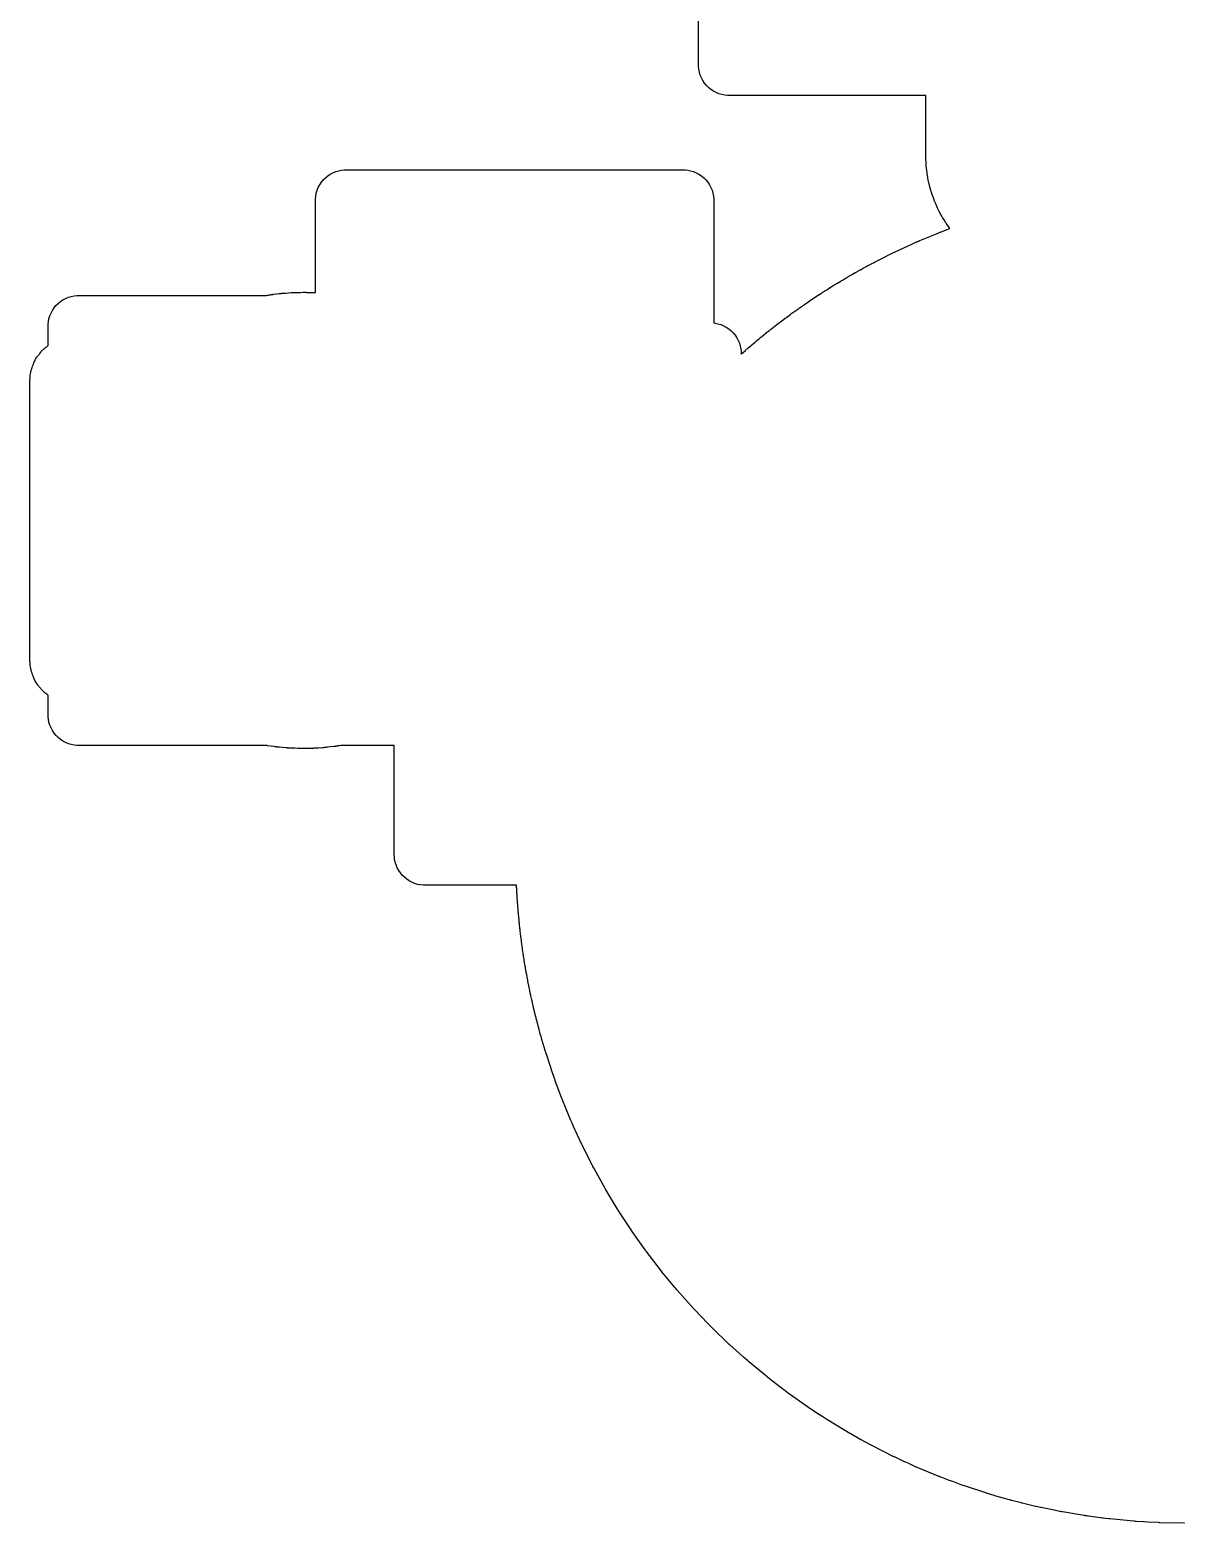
# Model space of a CAD drawing. Header units: metres. Extents: x -38 to 38, y -22 to 76.3.
# Drawn here: x -38.01 to -0.01, y -22.01 to 27.15 of the extents above; entities that cross this region are included whole.
import ezdxf

# ---------------------------------------------------------------- set-up
doc = ezdxf.new("R2010")
doc.units = ezdxf.units.M

msp = doc.modelspace()

# ---------------------------------------------------------------- linework, layer by layer
at = {"layer": 'CHANNEL'}
for p, q in [((-15.995, 25.988), (-15.995, 28.512)), ((-15.994, 25.939), (-15.995, 25.988)), ((-15.985, 25.852), (-15.994, 25.939)), ((-15.966, 25.754), (-15.985, 25.852)), ((-15.937, 25.659), (-15.966, 25.754)), ((-15.899, 25.568), (-15.937, 25.659)), ((-15.852, 25.48), (-15.899, 25.568)), ((-15.797, 25.398), (-15.852, 25.48)), ((-15.734, 25.321), (-15.797, 25.398)), ((-15.664, 25.251), (-15.734, 25.321)), ((-15.587, 25.188), (-15.664, 25.251)), ((-15.505, 25.133), (-15.587, 25.188)), ((-15.417, 25.086), (-15.505, 25.133)), ((-15.326, 25.048), (-15.417, 25.086)), ((-15.231, 25.019), (-15.326, 25.048)), ((-15.133, 25), (-15.231, 25.019)), ((-15.046, 24.991), (-15.133, 25)), ((-14.997, 24.99), (-15.046, 24.991)), ((-8.51, 24.99), (-14.997, 24.99)), ((-8.51, 22.994), (-8.51, 24.99)), ((-8.51, 22.98), (-8.51, 22.994)), ((-8.509, 22.967), (-8.51, 22.98)), ((-8.501, 22.733), (-8.509, 22.967)), ((-8.5, 22.714), (-8.501, 22.733)), ((-8.498, 22.692), (-8.5, 22.714)), ((-8.496, 22.673), (-8.498, 22.692)), ((-8.487, 22.592), (-8.496, 22.673)), ((-28.467, 22.05), (-28.412, 22.132)), ((-28.412, 22.132), (-28.349, 22.209)), ((-28.349, 22.209), (-28.279, 22.279)), ((-28.279, 22.279), (-28.202, 22.342)), ((-28.202, 22.342), (-28.12, 22.397)), ((-28.12, 22.397), (-28.032, 22.444)), ((-28.032, 22.444), (-27.941, 22.482)), ((-27.941, 22.482), (-27.846, 22.511)), ((-27.846, 22.511), (-27.748, 22.53)), ((-27.748, 22.53), (-27.661, 22.539)), ((-27.661, 22.539), (-27.612, 22.54)), ((-27.612, 22.54), (-16.488, 22.54)), ((-16.488, 22.54), (-16.439, 22.539)), ((-16.439, 22.539), (-16.352, 22.53)), ((-16.352, 22.53), (-16.254, 22.511)), ((-16.254, 22.511), (-16.159, 22.482)), ((-16.159, 22.482), (-16.068, 22.444)), ((-16.068, 22.444), (-15.98, 22.397)), ((-15.98, 22.397), (-15.898, 22.342)), ((-15.898, 22.342), (-15.821, 22.279)), ((-15.821, 22.279), (-15.751, 22.209)), ((-15.751, 22.209), (-15.688, 22.132)), ((-15.688, 22.132), (-15.633, 22.05)), ((-8.47, 22.439), (-8.487, 22.592)), ((-8.468, 22.42), (-8.47, 22.439)), ((-8.464, 22.396), (-8.468, 22.42)), ((-8.461, 22.376), (-8.464, 22.396)), ((-8.443, 22.283), (-8.461, 22.376)), ((-8.418, 22.148), (-8.443, 22.283)), ((-8.414, 22.129), (-8.418, 22.148)), ((-8.408, 22.102), (-8.414, 22.129)), ((-28.609, 21.591), (-28.6, 21.678)), ((-28.6, 21.678), (-28.581, 21.775)), ((-28.581, 21.775), (-28.552, 21.87)), ((-28.552, 21.87), (-28.514, 21.962)), ((-28.514, 21.962), (-28.467, 22.05)), ((-15.633, 22.05), (-15.586, 21.962)), ((-15.586, 21.962), (-15.548, 21.87)), ((-15.548, 21.87), (-15.519, 21.775)), ((-15.519, 21.775), (-15.5, 21.678)), ((-15.5, 21.678), (-15.491, 21.591)), ((-8.403, 22.083), (-8.408, 22.102)), ((-8.378, 21.987), (-8.403, 22.083)), ((-8.345, 21.862), (-8.378, 21.987)), ((-8.339, 21.843), (-8.345, 21.862)), ((-8.331, 21.814), (-8.339, 21.843)), ((-8.324, 21.795), (-8.331, 21.814)), ((-8.291, 21.699), (-8.324, 21.795)), ((-8.251, 21.582), (-8.291, 21.699)), ((-28.61, 21.541), (-28.609, 21.591)), ((-28.61, 18.5), (-28.61, 21.541)), ((-15.491, 21.591), (-15.49, 21.541)), ((-15.49, 21.541), (-15.49, 17.5)), ((-8.241, 21.555), (-8.251, 21.582)), ((-8.237, 21.546), (-8.241, 21.555)), ((-8.232, 21.533), (-8.237, 21.546)), ((-8.224, 21.513), (-8.232, 21.533)), ((-8.184, 21.42), (-8.224, 21.513)), ((-8.136, 21.31), (-8.184, 21.42)), ((-8.124, 21.284), (-8.136, 21.31)), ((-8.12, 21.274), (-8.124, 21.284)), ((-8.112, 21.259), (-8.12, 21.274)), ((-8.103, 21.24), (-8.112, 21.259)), ((-8.056, 21.15), (-8.103, 21.24)), ((-8.002, 21.047), (-8.056, 21.15)), ((-7.988, 21.022), (-8.002, 21.047)), ((-7.983, 21.012), (-7.988, 21.022)), ((-7.973, 20.995), (-7.983, 21.012)), ((-7.962, 20.977), (-7.973, 20.995)), ((-7.908, 20.891), (-7.962, 20.977)), ((-7.848, 20.794), (-7.908, 20.891)), ((-7.833, 20.77), (-7.848, 20.794)), ((-7.825, 20.759), (-7.833, 20.77)), ((-7.818, 20.748), (-7.825, 20.759)), ((-7.802, 20.725), (-7.818, 20.748)), ((-7.742, 20.644), (-7.802, 20.725)), ((-8.945, 20.11), (-8.816, 20.167)), ((-8.816, 20.167), (-8.809, 20.17)), ((-8.809, 20.17), (-8.801, 20.174)), ((-8.801, 20.174), (-8.765, 20.189)), ((-8.765, 20.189), (-8.734, 20.203)), ((-8.734, 20.203), (-8.722, 20.208)), ((-8.722, 20.208), (-8.709, 20.214)), ((-8.709, 20.214), (-8.219, 20.415)), ((-8.219, 20.415), (-8.083, 20.472)), ((-8.083, 20.472), (-8.074, 20.476)), ((-8.074, 20.476), (-8.04, 20.489)), ((-8.04, 20.489), (-8.033, 20.492)), ((-8.033, 20.492), (-8.025, 20.495)), ((-8.025, 20.495), (-7.838, 20.564)), ((-7.838, 20.564), (-7.717, 20.609)), ((-7.717, 20.609), (-7.742, 20.644)), ((-10.065, 19.572), (-9.809, 19.704)), ((-9.809, 19.704), (-9.8, 19.708)), ((-9.8, 19.708), (-9.553, 19.829)), ((-9.553, 19.829), (-9.546, 19.832)), ((-9.546, 19.832), (-9.539, 19.836)), ((-9.539, 19.836), (-8.954, 20.106)), ((-8.954, 20.106), (-8.945, 20.11)), ((-10.819, 19.167), (-10.808, 19.173)), ((-10.808, 19.173), (-10.741, 19.211)), ((-10.741, 19.211), (-10.735, 19.215)), ((-10.735, 19.215), (-10.683, 19.243)), ((-10.683, 19.243), (-10.665, 19.253)), ((-10.665, 19.253), (-10.66, 19.256)), ((-10.66, 19.256), (-10.643, 19.266)), ((-10.643, 19.266), (-10.606, 19.286)), ((-10.606, 19.286), (-10.597, 19.291)), ((-10.597, 19.291), (-10.57, 19.306)), ((-10.57, 19.306), (-10.553, 19.315)), ((-10.553, 19.315), (-10.548, 19.318)), ((-10.548, 19.318), (-10.538, 19.323)), ((-10.538, 19.323), (-10.509, 19.339)), ((-10.509, 19.339), (-10.508, 19.34)), ((-10.508, 19.34), (-10.486, 19.352)), ((-10.486, 19.352), (-10.478, 19.356)), ((-10.478, 19.356), (-10.47, 19.36)), ((-10.47, 19.36), (-10.462, 19.365)), ((-10.462, 19.365), (-10.457, 19.367)), ((-10.457, 19.367), (-10.448, 19.372)), ((-10.448, 19.372), (-10.445, 19.374)), ((-10.445, 19.374), (-10.437, 19.378)), ((-10.437, 19.378), (-10.435, 19.379)), ((-10.435, 19.379), (-10.429, 19.382)), ((-10.429, 19.382), (-10.418, 19.388)), ((-10.418, 19.388), (-10.414, 19.39)), ((-10.414, 19.39), (-10.3, 19.451)), ((-10.3, 19.451), (-10.293, 19.455)), ((-10.293, 19.455), (-10.234, 19.485)), ((-10.234, 19.485), (-10.205, 19.501)), ((-10.205, 19.501), (-10.194, 19.507)), ((-10.194, 19.507), (-10.181, 19.514)), ((-10.181, 19.514), (-10.065, 19.572)), ((-11.68, 18.655), (-11.624, 18.69)), ((-11.624, 18.69), (-11.614, 18.696)), ((-11.614, 18.696), (-11.61, 18.699)), ((-11.61, 18.699), (-11.602, 18.704)), ((-11.602, 18.704), (-11.539, 18.743)), ((-11.539, 18.743), (-11.496, 18.769)), ((-11.496, 18.769), (-11.472, 18.784)), ((-11.472, 18.784), (-11.444, 18.801)), ((-11.444, 18.801), (-11.312, 18.88)), ((-11.312, 18.88), (-11.296, 18.89)), ((-11.296, 18.89), (-11.286, 18.896)), ((-11.286, 18.896), (-11.258, 18.913)), ((-11.258, 18.913), (-11.185, 18.956)), ((-11.185, 18.956), (-11.13, 18.988)), ((-11.13, 18.988), (-11.106, 19.003)), ((-11.106, 19.003), (-11.08, 19.018)), ((-11.08, 19.018), (-11.062, 19.028)), ((-11.062, 19.028), (-11.033, 19.045)), ((-11.033, 19.045), (-11.01, 19.058)), ((-11.01, 19.058), (-11.007, 19.06)), ((-11.007, 19.06), (-11.003, 19.063)), ((-11.003, 19.063), (-10.979, 19.076)), ((-10.979, 19.076), (-10.957, 19.089)), ((-10.957, 19.089), (-10.925, 19.107)), ((-10.925, 19.107), (-10.907, 19.118)), ((-10.907, 19.118), (-10.895, 19.124)), ((-10.895, 19.124), (-10.881, 19.132)), ((-10.881, 19.132), (-10.837, 19.157)), ((-10.837, 19.157), (-10.819, 19.167)), ((-37.08, 18.145), (-37.003, 18.208)), ((-37.003, 18.208), (-36.921, 18.263)), ((-36.921, 18.263), (-36.833, 18.31)), ((-36.833, 18.31), (-36.742, 18.348)), ((-36.742, 18.348), (-36.647, 18.377)), ((-36.647, 18.377), (-36.55, 18.396)), ((-36.55, 18.396), (-36.463, 18.405)), ((-36.463, 18.405), (-36.413, 18.406)), ((-36.413, 18.406), (-33.901, 18.41)), ((-33.901, 18.41), (-30.217, 18.41)), ((-30.217, 18.41), (-30.187, 18.415)), ((-30.187, 18.415), (-30.167, 18.419)), ((-30.167, 18.419), (-30.15, 18.421)), ((-30.15, 18.421), (-30.133, 18.424)), ((-30.133, 18.424), (-30.116, 18.426)), ((-30.116, 18.426), (-30.099, 18.429)), ((-30.099, 18.429), (-30.082, 18.431)), ((-30.082, 18.431), (-30.065, 18.434)), ((-30.065, 18.434), (-30.048, 18.436)), ((-30.048, 18.436), (-30.031, 18.439)), ((-30.031, 18.439), (-30.014, 18.441)), ((-30.014, 18.441), (-29.997, 18.444)), ((-29.997, 18.444), (-29.977, 18.446)), ((-29.977, 18.446), (-29.888, 18.456)), ((-29.888, 18.456), (-29.797, 18.467)), ((-29.797, 18.467), (-29.777, 18.47)), ((-29.777, 18.47), (-29.76, 18.471)), ((-29.76, 18.471), (-29.743, 18.473)), ((-29.743, 18.473), (-29.726, 18.475)), ((-29.726, 18.475), (-29.709, 18.477)), ((-29.709, 18.477), (-29.692, 18.478)), ((-29.692, 18.478), (-29.675, 18.48)), ((-29.675, 18.48), (-29.657, 18.481)), ((-29.657, 18.481), (-29.64, 18.483)), ((-29.64, 18.483), (-29.623, 18.484)), ((-29.623, 18.484), (-29.606, 18.486)), ((-29.606, 18.486), (-29.586, 18.487)), ((-29.586, 18.487), (-29.496, 18.492)), ((-29.496, 18.492), (-29.405, 18.499)), ((-29.405, 18.499), (-29.385, 18.5)), ((-29.385, 18.5), (-29.368, 18.501)), ((-29.368, 18.501), (-29.35, 18.502)), ((-29.35, 18.502), (-29.333, 18.502)), ((-29.333, 18.502), (-29.316, 18.503)), ((-29.316, 18.503), (-29.299, 18.504)), ((-29.299, 18.504), (-29.282, 18.505)), ((-29.282, 18.505), (-29.265, 18.505)), ((-29.265, 18.505), (-29.248, 18.506)), ((-29.248, 18.506), (-29.23, 18.506)), ((-29.23, 18.506), (-29.213, 18.507)), ((-29.213, 18.507), (-29.193, 18.507)), ((-29.193, 18.507), (-29.103, 18.508)), ((-29.103, 18.508), (-29.012, 18.51)), ((-29.012, 18.51), (-28.991, 18.51)), ((-28.991, 18.51), (-28.974, 18.51)), ((-28.974, 18.51), (-28.957, 18.51)), ((-28.957, 18.51), (-28.94, 18.51)), ((-28.94, 18.51), (-28.923, 18.51)), ((-28.923, 18.51), (-28.906, 18.509)), ((-28.906, 18.509), (-28.888, 18.509)), ((-28.888, 18.509), (-28.871, 18.509)), ((-28.871, 18.509), (-28.854, 18.509)), ((-28.854, 18.509), (-28.837, 18.508)), ((-28.837, 18.508), (-28.82, 18.508)), ((-28.82, 18.508), (-28.8, 18.507)), ((-28.8, 18.507), (-28.71, 18.503)), ((-28.71, 18.503), (-28.618, 18.5)), ((-28.618, 18.5), (-28.61, 18.5)), ((-12.401, 18.184), (-12.346, 18.221)), ((-12.346, 18.221), (-12.333, 18.23)), ((-12.333, 18.23), (-12.326, 18.235)), ((-12.326, 18.235), (-12.31, 18.246)), ((-12.31, 18.246), (-12.258, 18.28)), ((-12.258, 18.28), (-12.044, 18.422)), ((-12.044, 18.422), (-12.027, 18.433)), ((-12.027, 18.433), (-12.019, 18.439)), ((-12.019, 18.439), (-12.012, 18.443)), ((-12.012, 18.443), (-11.967, 18.472)), ((-11.967, 18.472), (-11.832, 18.559)), ((-11.832, 18.559), (-11.775, 18.595)), ((-11.775, 18.595), (-11.74, 18.617)), ((-11.74, 18.617), (-11.725, 18.627)), ((-11.725, 18.627), (-11.68, 18.655)), ((-37.381, 17.642), (-37.352, 17.736)), ((-37.352, 17.736), (-37.314, 17.828)), ((-37.314, 17.828), (-37.268, 17.915)), ((-37.268, 17.915), (-37.213, 17.998)), ((-37.213, 17.998), (-37.15, 18.075)), ((-37.15, 18.075), (-37.08, 18.145)), ((-13.089, 17.695), (-12.969, 17.784)), ((-12.969, 17.784), (-12.964, 17.787)), ((-12.964, 17.787), (-12.962, 17.789)), ((-12.962, 17.789), (-12.95, 17.797)), ((-12.95, 17.797), (-12.943, 17.802)), ((-12.943, 17.802), (-12.918, 17.82)), ((-12.918, 17.82), (-12.697, 17.978)), ((-12.697, 17.978), (-12.668, 17.999)), ((-12.668, 17.999), (-12.652, 18.01)), ((-12.652, 18.01), (-12.645, 18.015)), ((-12.645, 18.015), (-12.601, 18.045)), ((-12.601, 18.045), (-12.477, 18.132)), ((-12.477, 18.132), (-12.43, 18.164)), ((-12.43, 18.164), (-12.401, 18.184)), ((-37.41, 17.408), (-37.409, 17.457)), ((-37.41, 16.754), (-37.41, 17.408)), ((-37.409, 17.457), (-37.4, 17.544)), ((-37.4, 17.544), (-37.381, 17.642)), ((-15.49, 17.5), (-15.452, 17.496)), ((-15.452, 17.496), (-15.355, 17.477)), ((-15.355, 17.477), (-15.26, 17.448)), ((-15.26, 17.448), (-15.168, 17.41)), ((-15.168, 17.41), (-15.081, 17.363)), ((-15.081, 17.363), (-14.999, 17.308)), ((-14.999, 17.308), (-14.922, 17.245)), ((-14.922, 17.245), (-14.852, 17.175)), ((-13.741, 17.194), (-13.724, 17.207)), ((-13.724, 17.207), (-13.66, 17.258)), ((-13.66, 17.258), (-13.614, 17.295)), ((-13.614, 17.295), (-13.604, 17.302)), ((-13.604, 17.302), (-13.582, 17.32)), ((-13.582, 17.32), (-13.362, 17.49)), ((-13.362, 17.49), (-13.32, 17.521)), ((-13.32, 17.521), (-13.299, 17.538)), ((-13.299, 17.538), (-13.293, 17.543)), ((-13.293, 17.543), (-13.206, 17.608)), ((-13.206, 17.608), (-13.14, 17.657)), ((-13.14, 17.657), (-13.115, 17.675)), ((-13.115, 17.675), (-13.089, 17.695)), ((-37.479, 16.703), (-37.456, 16.72)), ((-37.456, 16.72), (-37.418, 16.748)), ((-37.418, 16.748), (-37.41, 16.754)), ((-14.852, 17.175), (-14.789, 17.099)), ((-14.789, 17.099), (-14.734, 17.016)), ((-14.734, 17.016), (-14.687, 16.929)), ((-14.687, 16.929), (-14.649, 16.837)), ((-14.649, 16.837), (-14.62, 16.742)), ((-14.62, 16.742), (-14.601, 16.645)), ((-14.357, 16.683), (-14.317, 16.717)), ((-14.317, 16.717), (-14.276, 16.752)), ((-14.276, 16.752), (-14.249, 16.775)), ((-14.249, 16.775), (-14.244, 16.78)), ((-14.244, 16.78), (-14.231, 16.79)), ((-14.231, 16.79), (-14.19, 16.825)), ((-14.19, 16.825), (-14.134, 16.872)), ((-14.134, 16.872), (-14.075, 16.921)), ((-14.075, 16.921), (-14.02, 16.967)), ((-14.02, 16.967), (-13.988, 16.993)), ((-13.988, 16.993), (-13.968, 17.01)), ((-13.968, 17.01), (-13.962, 17.014)), ((-13.962, 17.014), (-13.945, 17.029)), ((-13.945, 17.029), (-13.924, 17.046)), ((-13.924, 17.046), (-13.835, 17.118)), ((-13.835, 17.118), (-13.803, 17.144)), ((-13.803, 17.144), (-13.789, 17.155)), ((-13.789, 17.155), (-13.77, 17.17)), ((-13.77, 17.17), (-13.741, 17.194)), ((-37.869, 16.213), (-37.832, 16.287)), ((-37.832, 16.287), (-37.808, 16.328)), ((-37.808, 16.328), (-37.781, 16.37)), ((-37.781, 16.37), (-37.765, 16.394)), ((-37.765, 16.394), (-37.748, 16.418)), ((-37.748, 16.418), (-37.72, 16.456)), ((-37.72, 16.456), (-37.702, 16.479)), ((-37.702, 16.479), (-37.684, 16.501)), ((-37.684, 16.501), (-37.653, 16.538)), ((-37.653, 16.538), (-37.634, 16.559)), ((-37.634, 16.559), (-37.614, 16.58)), ((-37.614, 16.58), (-37.58, 16.614)), ((-37.58, 16.614), (-37.559, 16.634)), ((-37.559, 16.634), (-37.538, 16.653)), ((-37.538, 16.653), (-37.501, 16.684)), ((-37.501, 16.684), (-37.479, 16.703)), ((-14.601, 16.645), (-14.592, 16.558)), ((-14.592, 16.558), (-14.591, 16.508)), ((-14.591, 16.508), (-14.591, 16.478)), ((-14.591, 16.478), (-14.586, 16.483)), ((-14.586, 16.483), (-14.577, 16.491)), ((-14.577, 16.491), (-14.568, 16.499)), ((-14.568, 16.499), (-14.53, 16.532)), ((-14.53, 16.532), (-14.453, 16.599)), ((-14.453, 16.599), (-14.432, 16.618)), ((-14.432, 16.618), (-14.414, 16.634)), ((-14.414, 16.634), (-14.394, 16.651)), ((-14.394, 16.651), (-14.376, 16.666)), ((-14.376, 16.666), (-14.357, 16.683)), ((-38.004, 15.705), (-37.998, 15.777)), ((-37.998, 15.777), (-37.99, 15.824)), ((-37.99, 15.824), (-37.981, 15.873)), ((-37.981, 15.873), (-37.975, 15.901)), ((-37.975, 15.901), (-37.968, 15.929)), ((-37.968, 15.929), (-37.955, 15.975)), ((-37.955, 15.975), (-37.947, 16.003)), ((-37.947, 16.003), (-37.938, 16.031)), ((-37.938, 16.031), (-37.922, 16.076)), ((-37.922, 16.076), (-37.912, 16.103)), ((-37.912, 16.103), (-37.905, 16.12)), ((-37.905, 16.12), (-37.904, 16.125)), ((-37.904, 16.125), (-37.869, 16.213)), ((-38.009, 15.592), (-38.008, 15.635)), ((-38.009, 15.03), (-38.009, 15.592)), ((-38.008, 15.635), (-38.005, 15.661)), ((-38.005, 15.662), (-38.004, 15.705)), ((-38.005, 15.661), (-38.005, 15.662)), ((-38.01, 15.004), (-38.009, 15.021)), ((-38.01, 14.989), (-38.01, 15.004)), ((-38.01, 7.01), (-38.01, 14.989)), ((-38.009, 15.021), (-38.009, 15.03)), ((-38.01, 6.993), (-38.01, 7.01)), ((-38.009, 6.979), (-38.01, 6.993)), ((-38.009, 6.968), (-38.009, 6.979)), ((-38.009, 6.408), (-38.009, 6.968)), ((-38.008, 6.365), (-38.009, 6.408)), ((-38.005, 6.339), (-38.008, 6.365)), ((-38.004, 6.295), (-38.005, 6.339)), ((-37.998, 6.223), (-38.004, 6.295)), ((-37.99, 6.176), (-37.998, 6.223)), ((-37.981, 6.127), (-37.99, 6.176)), ((-37.975, 6.099), (-37.981, 6.127)), ((-37.968, 6.071), (-37.975, 6.099)), ((-37.955, 6.025), (-37.968, 6.071)), ((-37.947, 5.997), (-37.955, 6.025)), ((-37.938, 5.969), (-37.947, 5.997)), ((-37.922, 5.924), (-37.938, 5.969)), ((-37.912, 5.897), (-37.922, 5.924)), ((-37.905, 5.88), (-37.912, 5.897)), ((-37.904, 5.875), (-37.905, 5.88)), ((-37.869, 5.787), (-37.904, 5.875)), ((-37.832, 5.713), (-37.869, 5.787)), ((-37.808, 5.672), (-37.832, 5.713)), ((-37.781, 5.63), (-37.808, 5.672)), ((-37.765, 5.606), (-37.781, 5.63)), ((-37.748, 5.582), (-37.765, 5.606)), ((-37.72, 5.544), (-37.748, 5.582)), ((-37.702, 5.521), (-37.72, 5.544)), ((-37.684, 5.499), (-37.702, 5.521)), ((-37.653, 5.462), (-37.684, 5.499)), ((-37.634, 5.441), (-37.653, 5.462)), ((-37.614, 5.42), (-37.634, 5.441)), ((-37.58, 5.386), (-37.614, 5.42)), ((-37.559, 5.366), (-37.58, 5.386)), ((-37.538, 5.347), (-37.559, 5.366)), ((-37.501, 5.316), (-37.538, 5.347)), ((-37.479, 5.297), (-37.501, 5.316)), ((-37.456, 5.28), (-37.479, 5.297)), ((-37.418, 5.252), (-37.456, 5.28)), ((-37.41, 5.246), (-37.418, 5.252)), ((-37.41, 4.588), (-37.41, 5.246)), ((-37.409, 4.539), (-37.41, 4.588)), ((-37.4, 4.452), (-37.409, 4.539)), ((-37.381, 4.354), (-37.4, 4.452)), ((-37.352, 4.259), (-37.381, 4.354)), ((-37.314, 4.168), (-37.352, 4.259)), ((-37.267, 4.08), (-37.314, 4.168)), ((-37.212, 3.998), (-37.267, 4.08)), ((-37.149, 3.921), (-37.212, 3.998)), ((-37.079, 3.851), (-37.149, 3.921)), ((-37.002, 3.788), (-37.079, 3.851)), ((-36.92, 3.733), (-37.002, 3.788)), ((-36.832, 3.686), (-36.92, 3.733)), ((-36.741, 3.648), (-36.832, 3.686)), ((-36.646, 3.619), (-36.741, 3.648)), ((-36.548, 3.6), (-36.646, 3.619)), ((-36.461, 3.591), (-36.548, 3.6)), ((-36.412, 3.59), (-36.461, 3.591)), ((-30.213, 3.589), (-36.412, 3.59)), ((-30.201, 3.587), (-30.213, 3.589)), ((-30.181, 3.584), (-30.201, 3.587)), ((-30.074, 3.569), (-30.181, 3.584)), ((-29.968, 3.553), (-30.074, 3.569)), ((-29.948, 3.55), (-29.968, 3.553)), ((-29.93, 3.548), (-29.948, 3.55)), ((-29.913, 3.546), (-29.93, 3.548)), ((-29.896, 3.544), (-29.913, 3.546)), ((-29.879, 3.542), (-29.896, 3.544)), ((-29.862, 3.54), (-29.879, 3.542)), ((-29.845, 3.538), (-29.862, 3.54)), ((-29.828, 3.536), (-29.845, 3.538)), ((-29.811, 3.534), (-29.828, 3.536)), ((-29.791, 3.532), (-29.811, 3.534)), ((-29.683, 3.523), (-29.791, 3.532)), ((-29.576, 3.512), (-29.683, 3.523)), ((-29.556, 3.511), (-29.576, 3.512)), ((-29.539, 3.509), (-29.556, 3.511)), ((-29.522, 3.508), (-29.539, 3.509)), ((-29.505, 3.507), (-29.522, 3.508)), ((-29.488, 3.506), (-29.505, 3.507)), ((-29.47, 3.505), (-29.488, 3.506)), ((-29.453, 3.504), (-29.47, 3.505)), ((-29.436, 3.503), (-29.453, 3.504)), ((-29.419, 3.502), (-29.436, 3.503)), ((-29.399, 3.501), (-29.419, 3.502)), ((-29.291, 3.498), (-29.399, 3.501)), ((-29.183, 3.492), (-29.291, 3.498)), ((-29.163, 3.492), (-29.183, 3.492)), ((-29.146, 3.492), (-29.163, 3.492)), ((-29.129, 3.491), (-29.146, 3.492)), ((-29.112, 3.491), (-29.129, 3.491)), ((-29.094, 3.491), (-29.112, 3.491)), ((-29.077, 3.491), (-29.094, 3.491)), ((-29.06, 3.49), (-29.077, 3.491)), ((-29.043, 3.49), (-29.06, 3.49)), ((-29.026, 3.49), (-29.043, 3.49)), ((-29.006, 3.49), (-29.026, 3.49)), ((-28.897, 3.493), (-29.006, 3.49)), ((-28.79, 3.493), (-28.897, 3.493)), ((-28.77, 3.493), (-28.79, 3.493)), ((-28.752, 3.494), (-28.77, 3.493)), ((-28.735, 3.495), (-28.752, 3.494)), ((-28.718, 3.495), (-28.735, 3.495)), ((-28.701, 3.496), (-28.718, 3.495)), ((-28.684, 3.497), (-28.701, 3.496)), ((-28.667, 3.497), (-28.684, 3.497)), ((-28.65, 3.498), (-28.667, 3.497)), ((-28.632, 3.499), (-28.65, 3.498)), ((-28.612, 3.5), (-28.632, 3.499)), ((-28.504, 3.508), (-28.612, 3.5)), ((-28.397, 3.514), (-28.504, 3.508)), ((-28.377, 3.516), (-28.397, 3.514)), ((-28.36, 3.517), (-28.377, 3.516)), ((-28.343, 3.519), (-28.36, 3.517)), ((-28.325, 3.52), (-28.343, 3.519)), ((-28.308, 3.522), (-28.325, 3.52)), ((-28.291, 3.524), (-28.308, 3.522)), ((-28.274, 3.525), (-28.291, 3.524)), ((-28.257, 3.527), (-28.274, 3.525)), ((-28.24, 3.528), (-28.257, 3.527)), ((-28.22, 3.531), (-28.24, 3.528)), ((-28.112, 3.545), (-28.22, 3.531)), ((-28.006, 3.556), (-28.112, 3.545)), ((-27.986, 3.559), (-28.006, 3.556)), ((-27.969, 3.561), (-27.986, 3.559)), ((-27.952, 3.563), (-27.969, 3.561)), ((-27.935, 3.566), (-27.952, 3.563)), ((-27.918, 3.568), (-27.935, 3.566)), ((-27.901, 3.571), (-27.918, 3.568)), ((-27.884, 3.573), (-27.901, 3.571)), ((-27.867, 3.576), (-27.884, 3.573)), ((-27.85, 3.579), (-27.867, 3.576)), ((-27.83, 3.582), (-27.85, 3.579)), ((-27.785, 3.59), (-27.83, 3.582)), ((-26.01, 3.59), (-27.785, 3.59)), ((-26.01, -0.012), (-26.01, 3.59)), ((-26.009, -0.061), (-26.01, -0.012)), ((-26, -0.148), (-26.009, -0.061)), ((-25.981, -0.246), (-26, -0.148)), ((-25.952, -0.341), (-25.981, -0.246)), ((-25.914, -0.432), (-25.952, -0.341)), ((-25.867, -0.52), (-25.914, -0.432)), ((-25.812, -0.602), (-25.867, -0.52)), ((-25.749, -0.679), (-25.812, -0.602)), ((-25.679, -0.749), (-25.749, -0.679)), ((-25.602, -0.812), (-25.679, -0.749)), ((-25.52, -0.867), (-25.602, -0.812)), ((-25.432, -0.914), (-25.52, -0.867)), ((-25.341, -0.952), (-25.432, -0.914)), ((-25.246, -0.981), (-25.341, -0.952)), ((-25.148, -1), (-25.246, -0.981)), ((-25.061, -1.009), (-25.148, -1)), ((-25.012, -1.01), (-25.061, -1.009)), ((-21.987, -1.01), (-25.012, -1.01)), ((-21.985, -1.046), (-21.987, -1.01)), ((-21.983, -1.088), (-21.985, -1.046)), ((-21.982, -1.118), (-21.983, -1.088)), ((-21.98, -1.14), (-21.982, -1.118)), ((-21.979, -1.163), (-21.98, -1.14)), ((-21.978, -1.195), (-21.979, -1.163)), ((-21.973, -1.266), (-21.978, -1.195)), ((-21.971, -1.307), (-21.973, -1.266)), ((-21.97, -1.327), (-21.971, -1.307)), ((-21.969, -1.339), (-21.97, -1.327)), ((-21.968, -1.353), (-21.969, -1.339)), ((-21.962, -1.448), (-21.968, -1.353)), ((-21.959, -1.502), (-21.962, -1.448)), ((-21.958, -1.512), (-21.959, -1.502)), ((-21.958, -1.519), (-21.958, -1.512)), ((-21.957, -1.527), (-21.958, -1.519)), ((-21.955, -1.548), (-21.957, -1.527)), ((-21.951, -1.614), (-21.955, -1.548)), ((-21.948, -1.644), (-21.951, -1.614)), ((-21.947, -1.665), (-21.948, -1.644)), ((-21.945, -1.692), (-21.947, -1.665)), ((-21.943, -1.711), (-21.945, -1.692)), ((-21.942, -1.725), (-21.943, -1.711)), ((-21.941, -1.737), (-21.942, -1.725)), ((-21.937, -1.783), (-21.941, -1.737)), ((-21.93, -1.873), (-21.937, -1.783)), ((-21.929, -1.888), (-21.93, -1.873)), ((-21.928, -1.899), (-21.929, -1.888)), ((-21.925, -1.932), (-21.928, -1.899)), ((-21.923, -1.952), (-21.925, -1.932)), ((-21.923, -1.959), (-21.923, -1.952)), ((-21.919, -1.994), (-21.923, -1.959)), ((-21.916, -2.029), (-21.919, -1.994)), ((-21.913, -2.06), (-21.916, -2.029)), ((-21.912, -2.07), (-21.913, -2.06)), ((-21.905, -2.146), (-21.912, -2.07)), ((-21.901, -2.186), (-21.905, -2.146)), ((-21.9, -2.193), (-21.901, -2.186)), ((-21.898, -2.213), (-21.9, -2.193)), ((-21.895, -2.244), (-21.898, -2.213)), ((-21.894, -2.26), (-21.895, -2.244)), ((-21.888, -2.31), (-21.894, -2.26)), ((-21.876, -2.427), (-21.888, -2.31)), ((-21.875, -2.431), (-21.876, -2.427)), ((-21.875, -2.438), (-21.875, -2.431)), ((-21.874, -2.447), (-21.875, -2.438)), ((-21.872, -2.459), (-21.874, -2.447)), ((-21.867, -2.506), (-21.872, -2.459)), ((-21.856, -2.603), (-21.867, -2.506)), ((-21.851, -2.639), (-21.856, -2.603)), ((-21.849, -2.659), (-21.851, -2.639)), ((-21.848, -2.666), (-21.849, -2.659)), ((-21.846, -2.681), (-21.848, -2.666)), ((-21.843, -2.706), (-21.846, -2.681)), ((-21.836, -2.762), (-21.843, -2.706)), ((-21.827, -2.83), (-21.836, -2.762)), ((-21.823, -2.866), (-21.827, -2.83)), ((-21.821, -2.876), (-21.823, -2.866)), ((-21.819, -2.894), (-21.821, -2.876)), ((-21.815, -2.921), (-21.819, -2.894)), ((-21.814, -2.933), (-21.815, -2.921)), ((-21.812, -2.944), (-21.814, -2.933)), ((-21.808, -2.977), (-21.812, -2.944)), ((-21.805, -2.998), (-21.808, -2.977)), ((-21.799, -3.038), (-21.805, -2.998)), ((-21.797, -3.054), (-21.799, -3.038)), ((-21.794, -3.075), (-21.797, -3.054)), ((-21.792, -3.087), (-21.794, -3.075)), ((-21.785, -3.14), (-21.792, -3.087)), ((-21.779, -3.183), (-21.785, -3.14)), ((-21.775, -3.206), (-21.779, -3.183)), ((-21.769, -3.248), (-21.775, -3.206)), ((-21.766, -3.266), (-21.769, -3.248)), ((-21.764, -3.279), (-21.766, -3.266)), ((-21.763, -3.287), (-21.764, -3.279)), ((-21.762, -3.295), (-21.763, -3.287)), ((-21.756, -3.332), (-21.762, -3.295)), ((-21.745, -3.407), (-21.756, -3.332)), ((-21.74, -3.437), (-21.745, -3.407)), ((-21.736, -3.462), (-21.74, -3.437)), ((-21.731, -3.492), (-21.736, -3.462)), ((-21.73, -3.503), (-21.731, -3.492)), ((-21.725, -3.528), (-21.73, -3.503)), ((-21.719, -3.568), (-21.725, -3.528)), ((-21.705, -3.653), (-21.719, -3.568)), ((-21.7, -3.68), (-21.705, -3.653)), ((-21.697, -3.698), (-21.7, -3.68)), ((-21.695, -3.708), (-21.697, -3.698)), ((-21.694, -3.714), (-21.695, -3.708)), ((-21.693, -3.724), (-21.694, -3.714)), ((-21.666, -3.875), (-21.693, -3.724)), ((-21.662, -3.899), (-21.666, -3.875)), ((-21.66, -3.907), (-21.662, -3.899)), ((-21.657, -3.928), (-21.66, -3.907)), ((-21.652, -3.953), (-21.657, -3.928)), ((-21.639, -4.024), (-21.652, -3.953)), ((-21.631, -4.067), (-21.639, -4.024)), ((-21.626, -4.092), (-21.631, -4.067)), ((-21.624, -4.105), (-21.626, -4.092)), ((-21.619, -4.128), (-21.624, -4.105)), ((-21.613, -4.159), (-21.619, -4.128)), ((-21.612, -4.168), (-21.613, -4.159)), ((-21.59, -4.279), (-21.612, -4.168)), ((-21.589, -4.283), (-21.59, -4.279)), ((-21.587, -4.295), (-21.589, -4.283)), ((-21.584, -4.308), (-21.587, -4.295)), ((-21.569, -4.386), (-21.584, -4.308)), ((-21.567, -4.392), (-21.569, -4.386)), ((-21.566, -4.398), (-21.567, -4.392)), ((-21.561, -4.422), (-21.566, -4.398)), ((-21.566, -4.398), (-21.566, -4.398)), ((-21.553, -4.464), (-21.561, -4.422)), ((-21.55, -4.477), (-21.553, -4.464)), ((-21.548, -4.486), (-21.55, -4.477)), ((-21.547, -4.492), (-21.548, -4.486)), ((-21.533, -4.556), (-21.547, -4.492)), ((-21.524, -4.602), (-21.533, -4.556)), ((-21.519, -4.62), (-21.524, -4.602)), ((-21.515, -4.64), (-21.519, -4.62)), ((-21.513, -4.653), (-21.515, -4.64)), ((-21.494, -4.736), (-21.513, -4.653)), ((-21.484, -4.784), (-21.494, -4.736)), ((-21.48, -4.803), (-21.484, -4.784)), ((-21.476, -4.819), (-21.48, -4.803)), ((-21.464, -4.871), (-21.476, -4.819)), ((-21.458, -4.898), (-21.464, -4.871)), ((-21.452, -4.924), (-21.458, -4.898)), ((-21.442, -4.966), (-21.452, -4.924)), ((-21.44, -4.977), (-21.442, -4.966)), ((-21.435, -4.998), (-21.44, -4.977)), ((-21.426, -5.035), (-21.435, -4.998)), ((-21.423, -5.048), (-21.426, -5.035)), ((-21.407, -5.118), (-21.423, -5.048)), ((-21.404, -5.128), (-21.407, -5.118)), ((-21.398, -5.154), (-21.404, -5.128)), ((-21.393, -5.175), (-21.398, -5.154)), ((-21.384, -5.212), (-21.393, -5.175)), ((-21.372, -5.261), (-21.384, -5.212)), ((-21.37, -5.271), (-21.372, -5.261)), ((-21.359, -5.313), (-21.37, -5.271)), ((-21.352, -5.343), (-21.359, -5.313)), ((-21.345, -5.368), (-21.352, -5.343)), ((-21.338, -5.396), (-21.345, -5.368)), ((-21.336, -5.406), (-21.338, -5.396)), ((-21.32, -5.467), (-21.336, -5.406)), ((-21.312, -5.5), (-21.32, -5.467)), ((-21.309, -5.511), (-21.312, -5.5)), ((-21.306, -5.524), (-21.309, -5.511)), ((-21.303, -5.533), (-21.306, -5.524)), ((-21.289, -5.587), (-21.303, -5.533)), ((-21.274, -5.643), (-21.289, -5.587)), ((-21.274, -5.645), (-21.274, -5.643)), ((-21.272, -5.651), (-21.274, -5.645)), ((-21.272, -5.653), (-21.272, -5.651)), ((-21.245, -5.753), (-21.272, -5.653)), ((-21.244, -5.756), (-21.245, -5.753)), ((-21.242, -5.762), (-21.244, -5.756)), ((-21.238, -5.78), (-21.242, -5.762)), ((-21.231, -5.803), (-21.238, -5.78)), ((-21.218, -5.85), (-21.231, -5.803)), ((-21.216, -5.86), (-21.218, -5.85)), ((-21.214, -5.866), (-21.216, -5.86)), ((-21.208, -5.886), (-21.214, -5.866)), ((-21.204, -5.9), (-21.208, -5.886)), ((-21.195, -5.933), (-21.204, -5.9)), ((-21.195, -5.934), (-21.195, -5.933)), ((-21.192, -5.944), (-21.195, -5.934)), ((-21.191, -5.948), (-21.192, -5.944)), ((-21.189, -5.955), (-21.191, -5.948)), ((-21.191, -5.948), (-21.191, -5.948)), ((-21.187, -5.962), (-21.189, -5.955)), ((-21.185, -5.968), (-21.187, -5.962)), ((-21.181, -5.984), (-21.185, -5.968)), ((-21.178, -5.993), (-21.181, -5.984)), ((-21.173, -6.013), (-21.178, -5.993)), ((-21.169, -6.028), (-21.173, -6.013)), ((-21.164, -6.044), (-21.169, -6.028)), ((-21.162, -6.05), (-21.164, -6.044)), ((-21.156, -6.073), (-21.162, -6.05)), ((-21.149, -6.094), (-21.156, -6.073)), ((-21.144, -6.112), (-21.149, -6.094)), ((-21.14, -6.127), (-21.144, -6.112)), ((-21.139, -6.132), (-21.14, -6.127)), ((-21.133, -6.152), (-21.139, -6.132)), ((-21.129, -6.166), (-21.133, -6.152)), ((-21.124, -6.182), (-21.129, -6.166)), ((-21.119, -6.2), (-21.124, -6.182)), ((-21.117, -6.205), (-21.119, -6.2)), ((-21.109, -6.234), (-21.117, -6.205)), ((-21.104, -6.249), (-21.109, -6.234)), ((-21.099, -6.267), (-21.104, -6.249)), ((-21.098, -6.271), (-21.099, -6.267)), ((-21.094, -6.283), (-21.098, -6.271)), ((-21.088, -6.305), (-21.094, -6.283)), ((-21.082, -6.323), (-21.088, -6.305)), ((-21.081, -6.327), (-21.082, -6.323)), ((-21.08, -6.331), (-21.081, -6.327)), ((-21.074, -6.352), (-21.08, -6.331)), ((-21.07, -6.363), (-21.074, -6.352)), ((-21.065, -6.379), (-21.07, -6.363)), ((-21.064, -6.382), (-21.065, -6.379)), ((-21.063, -6.387), (-21.064, -6.382)), ((-21.056, -6.41), (-21.063, -6.387)), ((-21.051, -6.425), (-21.056, -6.41)), ((-21.051, -6.427), (-21.051, -6.425)), ((-21.047, -6.439), (-21.051, -6.427)), ((-21.041, -6.458), (-21.047, -6.439)), ((-21.039, -6.465), (-21.041, -6.458)), ((-21.034, -6.482), (-21.039, -6.465)), ((-21.03, -6.494), (-21.034, -6.482)), ((-21.029, -6.497), (-21.03, -6.494)), ((-21.027, -6.503), (-21.029, -6.497)), ((-21.024, -6.514), (-21.027, -6.503)), ((-21.022, -6.519), (-21.024, -6.514)), ((-21.021, -6.525), (-21.022, -6.519)), ((-21.017, -6.537), (-21.021, -6.525)), ((-21.015, -6.542), (-21.017, -6.537)), ((-21.014, -6.547), (-21.015, -6.542)), ((-21.013, -6.548), (-21.014, -6.547)), ((-21.011, -6.556), (-21.013, -6.548)), ((-21.007, -6.569), (-21.011, -6.556)), ((-21.004, -6.576), (-21.007, -6.569)), ((-20.793, -7.218), (-21.004, -6.576)), ((-20.788, -7.231), (-20.793, -7.218)), ((-20.784, -7.243), (-20.788, -7.231)), ((-20.747, -7.344), (-20.784, -7.243)), ((-20.719, -7.427), (-20.747, -7.344)), ((-20.714, -7.44), (-20.719, -7.427)), ((-20.71, -7.453), (-20.714, -7.44)), ((-20.492, -8.032), (-20.71, -7.453)), ((-20.487, -8.044), (-20.492, -8.032)), ((-20.483, -8.054), (-20.487, -8.044)), ((-20.195, -8.752), (-20.483, -8.054)), ((-20.189, -8.766), (-20.195, -8.752)), ((-20.184, -8.778), (-20.189, -8.766)), ((-20.154, -8.843), (-20.184, -8.778)), ((-20.13, -8.901), (-20.154, -8.843)), ((-20.124, -8.915), (-20.13, -8.901)), ((-20.119, -8.926), (-20.124, -8.915)), ((-19.835, -9.54), (-20.119, -8.926)), ((-19.829, -9.552), (-19.835, -9.54)), ((-19.824, -9.562), (-19.829, -9.552)), ((-19.483, -10.239), (-19.824, -9.562)), ((-19.476, -10.252), (-19.483, -10.239)), ((-19.47, -10.264), (-19.476, -10.252)), ((-19.452, -10.297), (-19.47, -10.264)), ((-19.435, -10.33), (-19.452, -10.297)), ((-19.429, -10.342), (-19.435, -10.33)), ((-19.423, -10.354), (-19.429, -10.342)), ((-19.067, -10.995), (-19.423, -10.354)), ((-19.06, -11.006), (-19.067, -10.995)), ((-19.054, -11.017), (-19.06, -11.006)), ((-18.662, -11.669), (-19.054, -11.017)), ((-18.654, -11.681), (-18.662, -11.669)), ((-18.648, -11.692), (-18.654, -11.681)), ((-18.644, -11.697), (-18.648, -11.692)), ((-18.64, -11.704), (-18.644, -11.697)), ((-18.632, -11.717), (-18.64, -11.704)), ((-18.625, -11.727), (-18.632, -11.717)), ((-18.193, -12.388), (-18.625, -11.727)), ((-18.185, -12.399), (-18.193, -12.388)), ((-18.178, -12.41), (-18.185, -12.399)), ((-17.748, -13.018), (-18.178, -12.41)), ((-17.739, -13.03), (-17.748, -13.018)), ((-17.735, -13.035), (-17.739, -13.03)), ((-17.728, -13.045), (-17.735, -13.035)), ((-17.72, -13.055), (-17.728, -13.045)), ((-17.217, -13.712), (-17.72, -13.055)), ((-17.208, -13.723), (-17.217, -13.712)), ((-17.201, -13.732), (-17.208, -13.723)), ((-16.763, -14.264), (-17.201, -13.732)), ((-16.753, -14.275), (-16.763, -14.264)), ((-16.745, -14.284), (-16.753, -14.275)), ((-16.73, -14.301), (-16.745, -14.284)), ((-16.711, -14.324), (-16.73, -14.301)), ((-16.702, -14.335), (-16.711, -14.324)), ((-16.693, -14.345), (-16.702, -14.335)), ((-16.144, -14.96), (-16.693, -14.345)), ((-16.135, -14.97), (-16.144, -14.96)), ((-16.127, -14.979), (-16.135, -14.97)), ((-15.691, -15.435), (-16.127, -14.979)), ((-15.68, -15.446), (-15.691, -15.435)), ((-15.671, -15.455), (-15.68, -15.446)), ((-15.637, -15.488), (-15.671, -15.455)), ((-15.592, -15.535), (-15.637, -15.488)), ((-15.582, -15.545), (-15.592, -15.535)), ((-15.572, -15.554), (-15.582, -15.545)), ((-14.981, -16.125), (-15.572, -15.554)), ((-14.972, -16.133), (-14.981, -16.125)), ((-14.963, -16.141), (-14.972, -16.133)), ((-14.537, -16.526), (-14.963, -16.141)), ((-14.526, -16.536), (-14.537, -16.526)), ((-14.516, -16.544), (-14.526, -16.536)), ((-14.463, -16.589), (-14.516, -16.544)), ((-14.386, -16.658), (-14.463, -16.589)), ((-14.375, -16.668), (-14.386, -16.658)), ((-14.365, -16.676), (-14.375, -16.668)), ((-13.734, -17.199), (-14.365, -16.676)), ((-13.725, -17.207), (-13.734, -17.199)), ((-13.716, -17.213), (-13.725, -17.207)), ((-13.307, -17.532), (-13.716, -17.213)), ((-13.296, -17.54), (-13.307, -17.532)), ((-13.285, -17.548), (-13.296, -17.54)), ((-13.214, -17.599), (-13.285, -17.548)), ((-13.098, -17.688), (-13.214, -17.599)), ((-13.087, -17.697), (-13.098, -17.688)), ((-13.076, -17.705), (-13.087, -17.697)), ((-12.411, -18.177), (-13.076, -17.705)), ((-12.401, -18.184), (-12.411, -18.177)), ((-12.393, -18.19), (-12.401, -18.184)), ((-12.009, -18.445), (-12.393, -18.19)), ((-11.996, -18.453), (-12.009, -18.445)), ((-11.985, -18.46), (-11.996, -18.453)), ((-11.897, -18.514), (-11.985, -18.46)), ((-11.738, -18.619), (-11.897, -18.514)), ((-11.725, -18.627), (-11.738, -18.619)), ((-11.714, -18.634), (-11.725, -18.627)), ((-11.018, -19.054), (-11.714, -18.634)), ((-11.008, -19.059), (-11.018, -19.054)), ((-11, -19.064), (-11.008, -19.059)), ((-10.647, -19.263), (-11, -19.064)), ((-10.634, -19.27), (-10.647, -19.263)), ((-10.623, -19.276), (-10.634, -19.27)), ((-10.522, -19.329), (-10.623, -19.276)), ((-10.311, -19.445), (-10.522, -19.329)), ((-10.298, -19.452), (-10.311, -19.445)), ((-10.287, -19.458), (-10.298, -19.452)), ((-9.563, -19.824), (-10.287, -19.458)), ((-9.554, -19.828), (-9.563, -19.824)), ((-9.545, -19.832), (-9.554, -19.828)), ((-9.23, -19.981), (-9.545, -19.832)), ((-9.217, -19.987), (-9.23, -19.981)), ((-9.205, -19.992), (-9.217, -19.987)), ((-9.095, -20.039), (-9.205, -19.992)), ((-8.827, -20.162), (-9.095, -20.039)), ((-8.813, -20.168), (-8.827, -20.162)), ((-8.801, -20.173), (-8.813, -20.168)), ((-8.055, -20.483), (-8.801, -20.173)), ((-8.046, -20.487), (-8.055, -20.483)), ((-8.038, -20.49), (-8.046, -20.487)), ((-7.766, -20.595), (-8.038, -20.49)), ((-7.752, -20.6), (-7.766, -20.595)), ((-7.74, -20.604), (-7.752, -20.6)), ((-7.626, -20.643), (-7.74, -20.604)), ((-7.293, -20.767), (-7.626, -20.643)), ((-7.279, -20.772), (-7.293, -20.767)), ((-7.267, -20.776), (-7.279, -20.772)), ((-6.502, -21.027), (-7.267, -20.776)), ((-6.493, -21.03), (-6.502, -21.027)), ((-6.485, -21.033), (-6.493, -21.03)), ((-6.262, -21.1), (-6.485, -21.033)), ((-6.252, -21.103), (-6.262, -21.1)), ((-6.243, -21.106), (-6.252, -21.103)), ((-6.04, -21.161), (-6.243, -21.106)), ((-5.718, -21.254), (-6.04, -21.161)), ((-5.704, -21.258), (-5.718, -21.254)), ((-5.691, -21.261), (-5.704, -21.258)), ((-5.506, -21.307), (-5.691, -21.261)), ((-5.362, -21.347), (-5.506, -21.307)), ((-5.35, -21.35), (-5.362, -21.347)), ((-5.339, -21.353), (-5.35, -21.35)), ((-4.904, -21.457), (-5.339, -21.353)), ((-4.893, -21.459), (-4.904, -21.457)), ((-4.883, -21.461), (-4.893, -21.459)), ((-4.822, -21.474), (-4.883, -21.461)), ((-4.734, -21.495), (-4.822, -21.474)), ((-4.722, -21.497), (-4.734, -21.495)), ((-4.712, -21.5), (-4.722, -21.497)), ((-4.288, -21.586), (-4.712, -21.5)), ((-4.111, -21.623), (-4.288, -21.586)), ((-4.097, -21.625), (-4.111, -21.623)), ((-4.084, -21.628), (-4.097, -21.625)), ((-4.064, -21.631), (-4.084, -21.628)), ((-4.038, -21.636), (-4.064, -21.631)), ((-4.025, -21.639), (-4.038, -21.636)), ((-4.013, -21.641), (-4.025, -21.639)), ((-3.293, -21.762), (-4.013, -21.641)), ((-3.281, -21.764), (-3.293, -21.762)), ((-3.271, -21.766), (-3.281, -21.764)), ((-3.212, -21.774), (-3.271, -21.766)), ((-3.178, -21.779), (-3.212, -21.774)), ((-3.167, -21.781), (-3.178, -21.779)), ((-3.156, -21.783), (-3.167, -21.781)), ((-2.698, -21.844), (-3.156, -21.783)), ((-2.685, -21.846), (-2.698, -21.844)), ((-2.673, -21.847), (-2.685, -21.846)), ((-2.595, -21.855), (-2.673, -21.847)), ((-2.481, -21.87), (-2.595, -21.855)), ((-2.467, -21.871), (-2.481, -21.87)), ((-2.454, -21.873), (-2.467, -21.871)), ((-1.66, -21.947), (-2.454, -21.873)), ((-1.65, -21.948), (-1.66, -21.947)), ((-1.641, -21.949), (-1.65, -21.948)), ((-1.606, -21.951), (-1.641, -21.949)), ((-1.605, -21.951), (-1.606, -21.951)), ((-1.595, -21.952), (-1.605, -21.951)), ((-1.584, -21.953), (-1.595, -21.952)), ((-1.349, -21.969), (-1.584, -21.953)), ((-1.335, -21.969), (-1.349, -21.969)), ((-1.322, -21.97), (-1.335, -21.969)), ((-1.198, -21.974), (-1.322, -21.97)), ((-0.837, -21.994), (-1.198, -21.974)), ((-0.823, -21.995), (-0.837, -21.994)), ((-0.81, -21.995), (-0.823, -21.995)), ((-0.013, -22.01), (-0.81, -21.995)), ((0.001, -22.01), (-0.013, -22.01))]:
    msp.add_line(p, q, dxfattribs=at)

doc.saveas('drawing.dxf')
